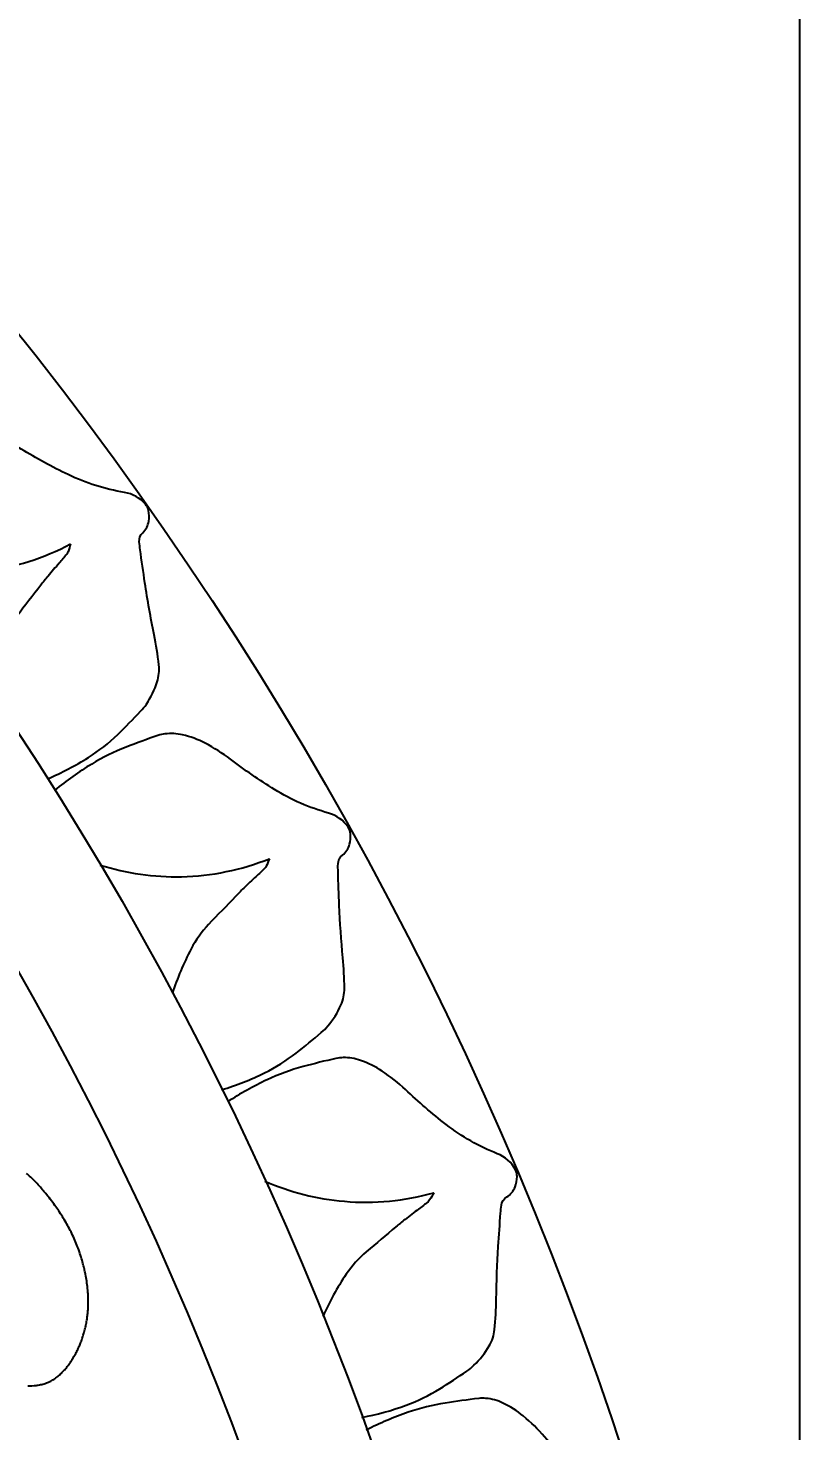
# Model space of a CAD drawing. Header units: millimetres. Extents: x 96 to 279, y 61 to 183.
# Drawn here: x 180.657 to 183.222, y 170.458 to 175.119 of the extents above; entities that cross this region are included whole.
import ezdxf

# ---------------------------------------------------------------- set-up
doc = ezdxf.new("R2010")
doc.units = ezdxf.units.MM
doc.layers.add('DIMENSIONS', color=4, linetype='Continuous')
doc.layers.add('PART', color=7, linetype='Continuous')
doc.styles.get("Standard").update_dxf_attribs({"font": 'arial.ttf'})
doc.dimstyles.new('BALMER1', dxfattribs={"dimscale": 0, "dimtxt": 0.09375, "dimasz": 0.125, "dimexe": 0.0625, "dimexo": 0.125, "dimgap": 0.0625, "dimtad": 1, "dimdec": 4, "dimlfac": -1, "dimzin": 3, "dimdsep": 46, "dimlunit": 4, "dimtxsty": 'Standard', "dimcen": 0.0625, "dimdle": 0.0625, "dimclrd": 256, "dimclre": 256, "dimclrt": 256, "dimadec": 0, "dimazin": 0, "dimtfac": 0.75, "dimtdec": 4, "dimtix": 1, "dimtmove": 2, "dimatfit": 3, "dimfxl": 1, "dimtolj": 1, "dimtzin": 3, "dimarcsym": 0})

# ---------------------------------------------------------------- blocks, each defined once
blk = doc.blocks.new('BALMERREPEAT240VIC')
at = {"layer": 'PART'}
blk.add_lwpolyline([(-3.9269, 9.3366, 0.021738), (-3.9284, 9.3636, 0.028736), (-3.9307, 9.3785, 0.026656), (-3.935, 9.3941, 0.030218), (-3.941, 9.4092, 0.03268), (-3.9483, 9.4223, 0.024682), (-3.9579, 9.4357, 0.027538), (-3.9677, 9.4467, 0.015269), (-3.9805, 9.4589, 0.020084), (-3.991, 9.4675, 0.011546), (-4.005, 9.4777, 0.014408), (-4.0167, 9.4852, 0.010127), (-4.0311, 9.4936, 0.011582), (-4.044, 9.5003, 0.010623), (-4.0586, 9.5071, 0.011204), (-4.0726, 9.5129, 0.011295), (-4.0874, 9.5183, 0.011382), (-4.1022, 9.5229, 0.011004), (-4.1176, 9.527, 0.011354), (-4.1326, 9.5302, 0.010396), (-4.1484, 9.533, 0.010957), (-4.1635, 9.5349, 0.009537), (-4.1796, 9.5363, 0.010203), (-4.1947, 9.537, 0.008722), (-4.2101, 9.5371, 0.008474), (-4.2259, 9.5367, 0.00904), (-4.2403, 9.5358, 0.007719), (-4.257, 9.5343, 0.012472), (-4.2797, 9.5312, 0.01187), (-4.3033, 9.5268, 0.006997), (-4.3182, 9.5235, 0.006717), (-4.3337, 9.5195, 0.011132), (-4.3547, 9.5134, 0.009723), (-4.3784, 9.5054, 0.011126), (-4.3997, 9.4972, 0.0106), (-4.4217, 9.4876, 0.009828), (-4.4434, 9.4771, 0.010401), (-4.4635, 9.4663, 0.008927), (-4.484, 9.4543, 0.009186), (-4.5035, 9.4419, 0.008343), (-4.5211, 9.4298, 0.006973), (-4.5416, 9.4147, 0.010579), (-4.5622, 9.3985, 0.007641), (-4.5899, 9.375, 0.012308), (-4.6076, 9.3587, 0.012985), (-4.6236, 9.3424, 0.024828), (-4.6323, 9.332, 0.019221)], format="xyb", dxfattribs=at)
blk = doc.blocks.new('*D145')
at = {"layer": 'Defpoints', "color": 0, "transparency": 16777216}
for p in [(159.4173, 179.5657), (159.4173, 166.6814), (183.2221, 166.6814)]:
    blk.add_point(p, dxfattribs=at)
at = {"layer": 'DIMENSIONS', "lineweight": -2, "transparency": 16777216}
for p, q in [((159.4173, 166.8064), (159.4173, 179.6282)), ((183.2221, 166.8064), (183.2221, 179.6282)), ((183.0971, 179.5657), (159.5423, 179.5657))]:
    blk.add_line(p, q, dxfattribs=at)
at = {"layer": 'DIMENSIONS', "transparency": 16777216}
for points in [[(159.5423, 179.5865), (159.5423, 179.5448), (159.4173, 179.5657)], [(183.0971, 179.5865), (183.0971, 179.5448), (183.2221, 179.5657)]]:
    blk.add_solid(points, dxfattribs=at)
at = {"layer": 'DIMENSIONS', "transparency": 16777216, "insert": (171.3197, 179.675), "char_height": 0.09375, "attachment_point": 5}
blk.add_mtext('\\A1;D', dxfattribs=at)
blk = doc.blocks.new('BALMERREPEAT240VIB')
at = {"layer": 'PART', "flags": 128}
for points in [[(-11.0314, 1.4252, 0.041693), (-11.1811, 1.4573, 0.051437), (-11.3052, 1.4605, 0.011081), (-11.4125, 1.4498, 0.039226), (-11.4424, 1.4437, 0.072949), (-11.517, 1.41, 0.105042), (-11.5577, 1.3698, 0.023034), (-11.6094, 1.2828, -0.013301), (-11.6961, 1.1304, -0.002833), (-11.7541, 1.0356, -0.011962), (-11.7685, 1.0136, -0.229711), (-11.7967, 0.9975, 0.168095), (-11.8367, 0.9807, 0.084296), (-11.8585, 0.9533, 0.130082), (-11.8641, 0.931, 0.177106), (-11.8353, 0.8555, -0.071302), (-11.7292, 0.6911, -0.023904), (-11.6628, 0.5261, 0.042981), (-11.6223, 0.4356, 0.06288), (-11.5748, 0.3708, 0.087222), (-11.528, 0.336, 0.051635), (-11.5055, 0.3275, 0.01104), (-11.3963, 0.3012, 0.042881), (-11.2701, 0.2849, 0.036179), (-11.1194, 0.2893)], [(-11.5879, 0.8731, -0.024053), (-11.565, 0.8882, -0.080565), (-11.5573, 0.8912, -0.015855), (-11.5183, 0.8982, 0.011104), (-11.4625, 0.9078, 0.006339), (-11.4243, 0.9157, 0.001921), (-11.2989, 0.9438, 0.068965), (-11.2052, 0.9793, 0.043033), (-11.0718, 1.0679)], [(-11.108, 0.5803, 0.04113), (-11.2022, 0.6793, 0.04113), (-11.3114, 0.7616, 0.045074), (-11.4446, 0.8298, 0.045074), (-11.5879, 0.8731)]]:
    blk.add_lwpolyline(points, format="xyb", dxfattribs=at)

msp = doc.modelspace()

# ---------------------------------------------------------------- linework, layer by layer
for radius in [11.90239, 11.12313, 10.70843]:
    msp.add_circle((171.31971, 166.68139), radius)

# ---------------------------------------------------------------- block references
for name, rotation in [('BALMERREPEAT240VIC', 270), ('BALMERREPEAT240VIB', 219.6610169491524), ('BALMERREPEAT240VIB', 213.5593220338983), ('BALMERREPEAT240VIB', 207.457627118644), ('BALMERREPEAT240VIB', 201.3559322033898)]:
    msp.add_blockref(name, (171.31971, 166.68139), dxfattribs=dict(rotation=rotation))

# ---------------------------------------------------------------- dimensions: what is measured, and where the dimension line sits
at = {"layer": 'DIMENSIONS'}
dim = msp.add_linear_dim(base=(159.41733, 179.56567), p1=(183.2221, 166.68139), p2=(159.41733, 166.68139), text='D', dimstyle='BALMER1', override={"dimscale": 1}, dxfattribs=at)
dim.commit()
dim.dimension.update_dxf_attribs({"geometry": '*D145', "text_midpoint": (171.31971, 179.67505)})

doc.saveas('drawing.dxf')
